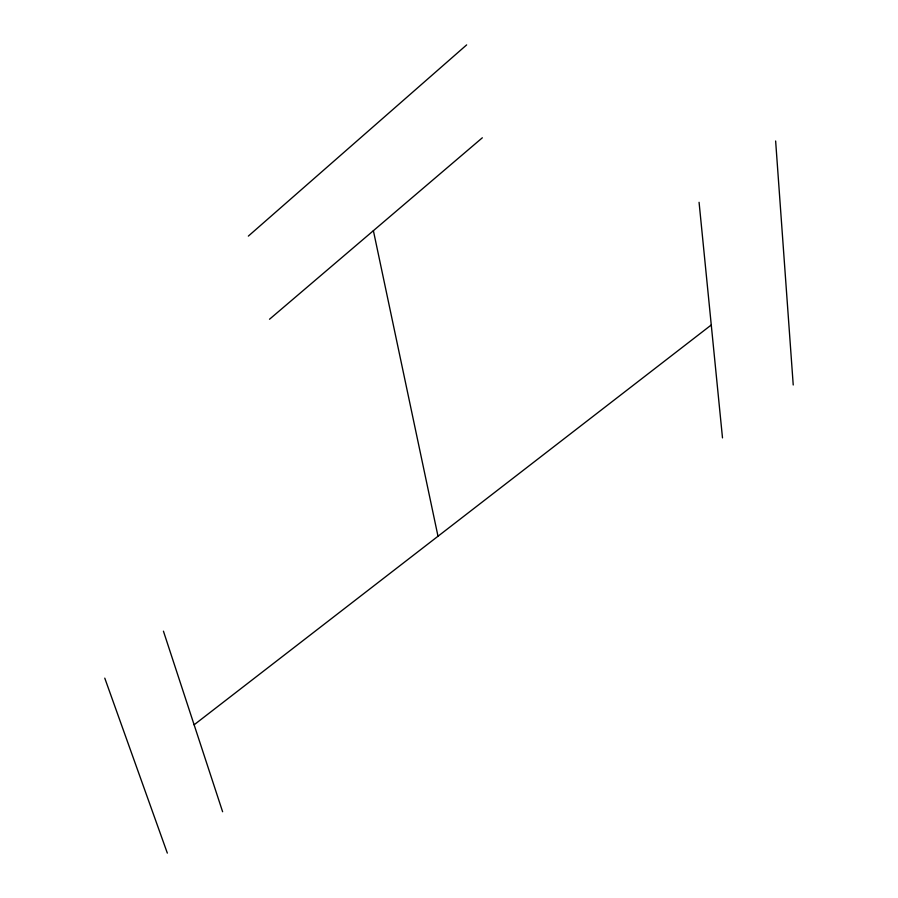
<?xml version="1.0" encoding="UTF-8"?>
<svg xmlns="http://www.w3.org/2000/svg" width="898" height="898" viewBox="0 0 898 898"><rect width="100%" height="100%" fill="white"/><g stroke="black" fill="none" stroke-linecap="round" stroke-linejoin="round"><path stroke-width="1.35" d="M248.342 236.107L466.646 44.9M269.512 319.25L482.338 137.787M194.114 724.798L711.272 324.975M104.774 678.147L167.331 853.1M163.436 631.171L222.614 811.747M373.388 230.674L438 536.241M699.071 202.308L722.497 437.887M775.636 141.008L793.226 384.984"/></g></svg>
